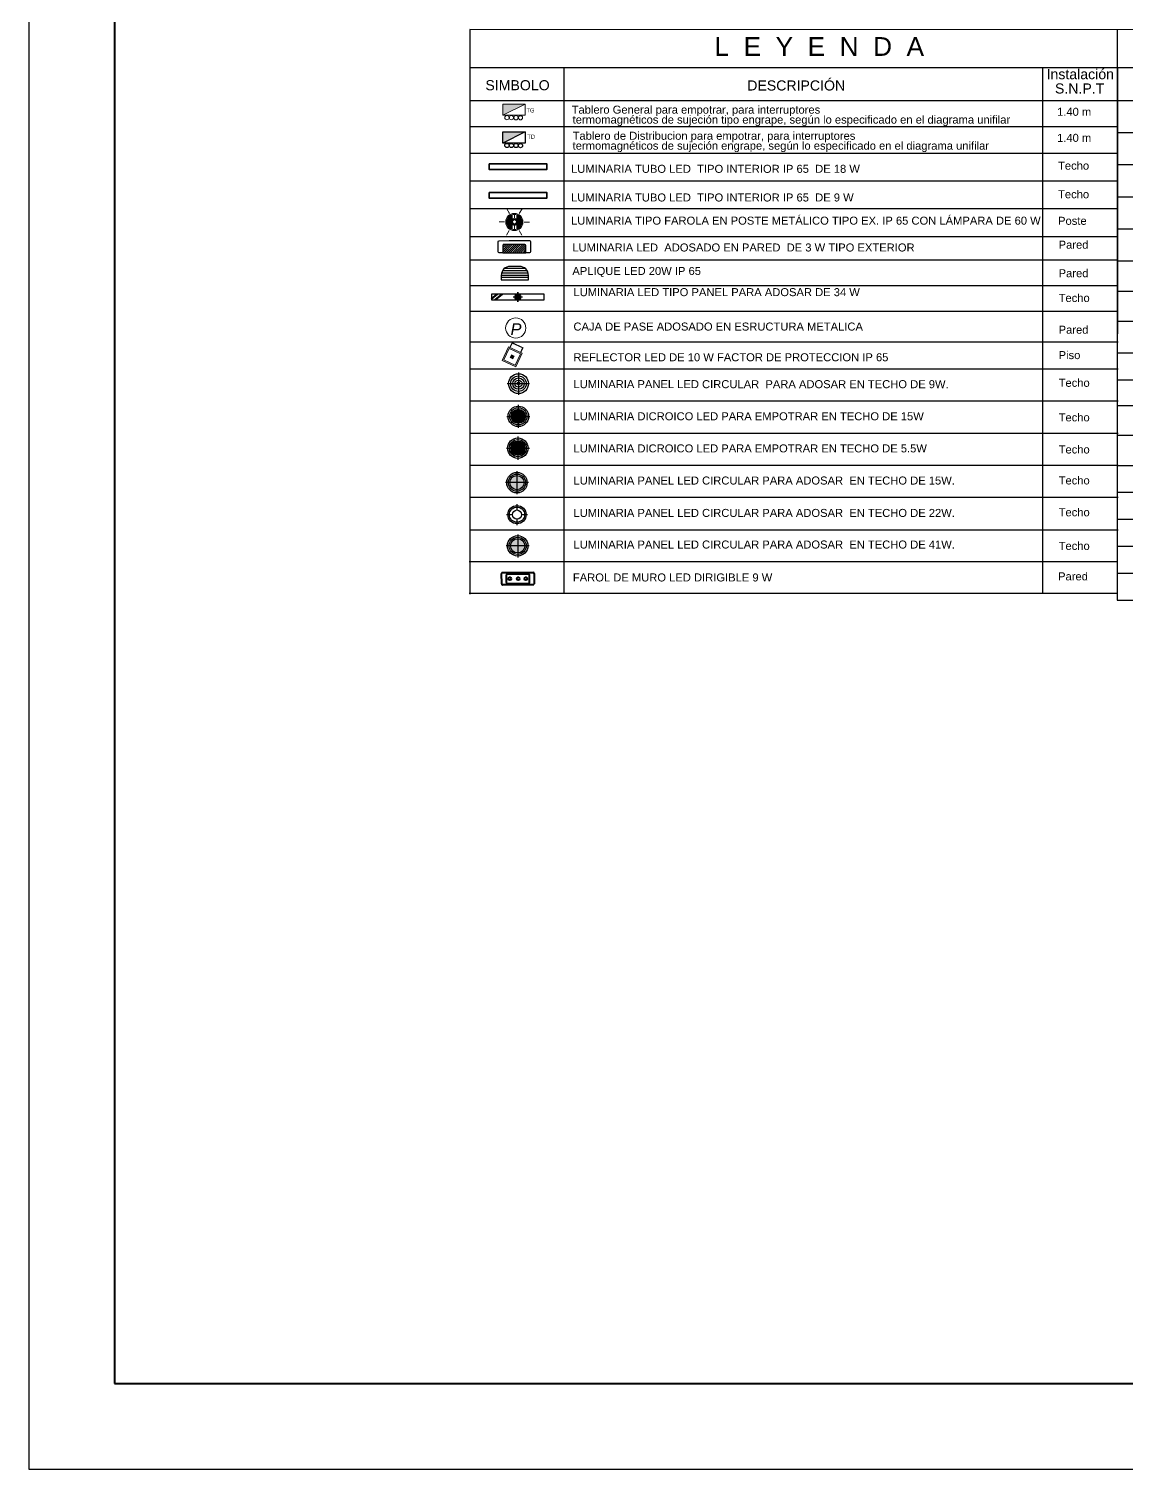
# Model space of a CAD drawing. Header units: feet. Extents: x 2 to 125, y -24 to 93.
# Drawn here: x 71.79 to 83.31, y 27.47 to 42.59 of the extents above; entities that cross this region are included whole.
import ezdxf
from ezdxf.enums import TextEntityAlignment as Align
from ezdxf.lldxf.tags import DXFTag

# ---------------------------------------------------------------- set-up
doc = ezdxf.new("R2010")
doc.units = ezdxf.units.FT
doc.header["$MEASUREMENT"] = 0
doc.set_wipeout_variables(frame=1)
for name, pattern in [('CONTINUA', [0]), ('HIDDEN2', [0.1875, 0.125, -0.0625]), ('TRAZOS2', [0.375, 0.25, -0.125])]:
    doc.linetypes.add(name, pattern=pattern)
for name, color, linetype in [('.', 40, 'Continuous'), ('ALUMBRADO', 1, 'Continuous'), ('IE-LEYENDA', 142, 'Continuous'), ('RED DE HUMO', 32, 'ACI')]:
    doc.layers.add(name, color=color, linetype=linetype)
for name, color, linetype, lineweight in [('A-DOOR', 31, 'Continuous', 18), ('alumbrado exterior', 3, 'Continuous', 15), ('Capa1', 7, 'Continuous', 5), ('ROTULO', 253, 'Continuous', 0), ('TOMACORRIENTE', 5, 'HIDDEN2', 30)]:
    doc.layers.add(name, color=color, linetype=linetype, lineweight=lineweight)
doc.styles.add('ESC50', font='ariali.ttf', dxfattribs={"height": 0.05})
doc.styles.add('style1', font='arial.ttf')
tags = doc.linetypes.add('ACI', pattern='A,0.5,-0.2,["ACI",Standard,S=0.1,R=0,X=-0.1,Y=-0.05],-0.25', length=0.95).pattern_tags.tags
tags[6] = DXFTag(74, 10)

# ---------------------------------------------------------------- blocks, each defined once
blk = doc.blocks.new('TD ALUMBRADO 1')
at = {"layer": 'ALUMBRADO'}
h = blk.add_hatch(color=256, dxfattribs=at)
h.dxf.hatch_style = 1
h.paths.add_polyline_path([(0.2500000000000001, 0.25), (-0.25, 3.061616997868383e-17), (-0.25, 0.2500000000000001)])
at = {"layer": 'ALUMBRADO', "color": 5}
for points in [[(0.2500000000000001, 0.25), (-0.25, 3.061616997868383e-17), (-0.25, 0.2500000000000001), (0.2500000000000001, 0.25)], [(0.2500000000000001, 0.25), (0.25, -3.061616997868383e-17), (-0.25, 3.061616997868383e-17), (-0.25, 0.2500000000000001), (0.2500000000000001, 0.25)]]:
    blk.add_lwpolyline(points, dxfattribs=at)
for centre in [(-0.1581388201357186, -0.05472760754287263), (-0.05658000578159773, -0.05562507062609256), (0.04497880857252311, -0.05652253370976724), (0.146537622926644, -0.05741999679253242)]:
    blk.add_circle(centre, 0.04729619983800148, dxfattribs=at)
blk = doc.blocks.new('ADOSADO')
at = {"layer": 'ALUMBRADO'}
for points in [[(-0.1107146317241641, 0.08499999999999998), (-0.06483975131651099, 0.08499999999999998)], [(0.005000000000113483, 0.2007146317242774), (0.005000000000113483, 0.1548397513166244)], [(0.005000000000113566, 0.01516024868337529), (0.005000000000113441, -0.03071463172427769)], [(0.07483975131673803, 0.08499999999999973), (0.120714631724391, 0.08499999999999971)]]:
    blk.add_lwpolyline(points, dxfattribs=at)
blk.add_circle((0.00500000000011358, 0.08499999999999996), 0.06983975131662451, dxfattribs=at)
at = {"color": 1}
blk.add_wipeout([(-0.6299999999998819, 0.01500000000002788), (0.640000000000109, 0.015000000000027436), (0.6400000000001089, 0.15499999999997272), (-0.6299999999998819, 0.15499999999997316)], dxfattribs=at).dxf.layer = 'ALUMBRADO'
at = {"layer": 'ALUMBRADO', "linetype": 'TRAZOS2'}
h = blk.add_hatch(color=256, dxfattribs=at)
h.dxf.hatch_style = 1
edge = h.paths.add_edge_path()
edge.add_arc((0.005000000000108917, 0.08499999999999885), 0.06983975131662451, 0, 360)
at = {"layer": 'ALUMBRADO', "color": 1}
blk.add_lwpolyline([(-0.629999999999882, 0.01500000000000579), (0.640000000000114, 0.01500000000000555), (0.640000000000114, 0.1549999999999635), (-0.629999999999882, 0.1549999999999637)], close=True, dxfattribs=at)
at = {"layer": 'ALUMBRADO', "lineweight": 50}
for points in [[(-0.4959400231371236, 0.1549999999999637), (-0.629999999999882, 0.0409008098939604)], [(-0.3793544383481733, 0.1549999999999637), (-0.5438463750862044, 0.01500000000000577)]]:
    blk.add_lwpolyline(points, dxfattribs=at)
at = {"layer": 'ALUMBRADO'}
for points in [[(-0.1107146317241645, 0.08499999999999887), (-0.06483975131651243, 0.08499999999999887)], [(0.005000000000108931, 0.154839751316606), (0.005000000000108931, 0.2007146317242723)], [(0.00500000000010889, -0.03071463172427458), (0.005000000000108903, 0.0151602486833633)], [(0.07483975131674447, 0.08499999999999884), (0.1207146317243966, 0.08499999999999883)]]:
    blk.add_lwpolyline(points, dxfattribs=at)
blk.add_circle((0.005000000000108917, 0.08499999999999885), 0.06983975131662451, dxfattribs=at)
blk = doc.blocks.new('*U126')
at = {"color": 2}
blk.add_lwpolyline([(-6.938893903907228e-18, -0.07058197215089557), (0, 0.07058197215089557)], dxfattribs=at)
blk = doc.blocks.new('*U127')
at = {"color": 0, "linetype": 'ByBlock', "lineweight": -2, "transparency": 16777216}
blk.add_blockref('*U126', (-0.03698911836055317, 1.246226080573407), dxfattribs=at)
for p, rotation in [((-0.3256467883330222, 0.7540830825691167), 120), ((-0.3233873995355707, 1.083482873302389), 59.99999999999999), ((0.2448903852195616, 0.7501697063778788), 239.9999999999999), ((0.2471497740170132, 1.079569497111151), 299.9999999999999), ((-0.04150789595545606, 0.5874264991068616), 180)]:
    blk.add_blockref('*U126', p, dxfattribs=dict(at, rotation=rotation))
blk = doc.blocks.new('A$C0124305E')
at = {"color": 114, "lineweight": 0}
blk.add_wipeout([(0.002259388797451344, 0.2974922509032759), (0.04919605317039201, 0.2977227911339744), (0.08292106847715121, 0.2865621955450325), (0.11839121383377313, 0.2740706199810229), (0.1539976485676788, 0.2559254111682573), (0.18184904169248217, 0.23698233576509187), (0.2078566014381611, 0.21445871207274358), (0.24765973544193037, 0.1663586355381219), (0.26818501571173625, 0.1299030982247693), (0.28013500261899266, 0.10058739425478003), (0.2945246177705546, 0.03622069944100992), (0.29540829923535605, -0.01645684611703746), (0.29000921076599734, -0.05484589053523525), (0.2810524736428836, -0.08790021472502657), (0.2733679060593618, -0.10828855968393192), (0.2622875822262859, -0.13170341902162414), (0.24915738709432572, -0.15407962198313718), (0.23549807505962272, -0.1733972486374457), (0.2154378858937381, -0.19680027139593587), (0.2029446121138473, -0.20914497249708502), (0.17442354118536726, -0.23250869371228478), (0.15283950026194904, -0.24662393790459308), (0.12581325504863008, -0.2607929317854478), (0.11393023014560565, -0.26593719428982876), (0.1010109838123547, -0.2708412273608071), (0.07614605580074951, -0.2783895539866148), (0.0491960523658377, -0.28394366091530104), (0.003696052543818784, -0.2875042208656666), (-0.0418039477972555, -0.2875042208656666), (-0.08515399630674976, -0.27368310205197327), (-0.11230043526882613, -0.26352063528968445), (-0.13623710835338143, -0.2518601347187806), (-0.16505111870988137, -0.23391977539042835), (-0.18998444856239796, -0.214193895556891), (-0.21762564936032622, -0.18624478734216704), (-0.23624452284261963, -0.16229071249970406), (-0.257981615259147, -0.12569870496197671), (-0.2771292845782803, -0.07681730068949022), (-0.28512379851454195, -0.04125726005906716), (-0.2888039474561811, 0.004995779134333356), (-0.2864663843167065, 0.041901201976533686), (-0.2815846093974876, 0.06958056002217128), (-0.2662576930893532, 0.11760672539898687), (-0.2464341667222063, 0.15662401994035935), (-0.20979998656208107, 0.2049349981137326), (-0.17824563524122822, 0.23402300949336385), (-0.1520769901080107, 0.2525659897473861), (-0.11589060588587258, 0.2719326277064633), (-0.04180394659011475, 0.29393521929232236)], dxfattribs=at).dxf.layer = 'Capa1'
at = {"layer": 'Capa1', "lineweight": 0, "true_color": 0xfecc66}
h = blk.add_hatch(color=31, dxfattribs=at)
edge = h.paths.add_edge_path()
edge.add_line((0.04919605288887385, 0.08599072657525564), (0.04919605304021379, 0.1951076067984107))
edge.add_ellipse((0, 0), major_axis=(0.1422800581706495, 0.1422800581706495), ratio=0.9999999984486516, start_angle=239.15203313530708, end_angle=390.84796677580715, ccw=False)
edge.add_line((0.04919605243485414, -0.1951076067984103), (0.049196052661864, -0.07599916709586974))
edge.add_line((0.04919605266186411, -0.07599916709586974), (0.04919605326722376, -0.0514901673421263))
edge.add_ellipse((0, 0), major_axis=(0.05035617673200633, 0.05035617673200633), ratio=0.999999992103755, start_angle=268.6947537270187, end_angle=361.305247230614)
edge.add_line((0.04919605281320394, 0.05149016855284572), (0.04919605288887391, 0.08599072657525542))
edge = h.paths.add_edge_path()
edge.add_line((-0.04180394772556617, -0.05765343829989433), (-0.04180394772556617, -0.07599916588515043))
edge.add_line((-0.04180394772556617, -0.07599916588515043), (-0.04180394780123614, -0.1968239310197533))
edge.add_ellipse((0, 0), major_axis=(0.1422800582034076, 0.1422800582034076), ratio=0.9999999980777246, start_angle=56.991011694615906, end_angle=213.0089881952459, ccw=False)
edge.add_line((-0.04180394704453649, 0.1968239310197534), (-0.04180394749855626, 0.08599072657525564))
edge.add_line((-0.0418039474985562, 0.08599072657525564), (-0.04180394757422617, 0.05765343829989455))
edge.add_ellipse((0, 0), major_axis=(0.05035617640502815, 0.05035617640502815), ratio=0.9999999986875031, start_angle=80.94550216335915, end_angle=189.0544977614403)
at = {"layer": 'Capa1', "color": 114, "lineweight": 0}
for p, q in [((-0.04180394757422623, 0.03389166910201324), (-0.0418039474985562, 0.08599072657525564)), ((0.003696052695158825, 0.09789589457213876), (0.003696052846498765, 0.2271843240596353)), ((0.04919605288887385, 0.08599072657525564), (0.04919605281320394, 0.03389166789129394)), ((-0.04180394772556617, -0.07599916588515043), (-0.04180394764989614, -0.02390010962262745)), ((0.003696052392479054, -0.08790433509275308), (0.003696052241139114, -0.2271843240596353)), ((0.04919605394825333, -0.02390010841190815), (0.04919605387258341, -0.07599916588515043))]:
    blk.add_line(p, q, dxfattribs=at)
for centre, radius in [((0, 0), 0.2272143878100906), ((0, 0), 0.2012143878100906), ((0, 0), 0.07121438781006095), ((0.003696052543818884, 0.004995779134333134), 0.05390011509880426)]:
    blk.add_circle(centre, radius, dxfattribs=at)
for start, end in [(60.67431455134843, 119.3256852626295), (240.6743145513485, 299.3256852626295)]:
    blk.add_arc((0.003696052543818884, 0.004995779134333134), 0.09290011509880426, start, end, dxfattribs=at)
at = {"rotation": 89.99999999999999}
blk.add_blockref('*U127', (0.9168262898401341, 0.03924850715800443), dxfattribs=at)
blk = doc.blocks.new('LUM PARED')
at = {"layer": 'ALUMBRADO'}
h = blk.add_hatch(dxfattribs=at)
h.set_pattern_fill('ANSI31', color=5, scale=2.5)
h.set_pattern_definition([(45, (0, 0.8839698251096024), (-0.2209708691207961, 0.2209708691207961), [])])
edge = h.paths.add_edge_path()
edge.add_line((-2.468195450446842, 0), (2.468195450446842, 0))
edge.add_line((2.468195450446842, 0), (2.468195450446842, 1.567939650219216))
edge.add_arc((2.268195450446854, 1.567939650219216), 0.1999999999999886, 0, 90)
edge.add_line((2.268195450446854, 1.767939650219205), (-2.268195450446854, 1.767939650219205))
edge.add_arc((-2.268195450446854, 1.567939650219216), 0.1999999999999886, 90, 180)
edge.add_line((-2.468195450446842, 1.567939650219216), (-2.468195450446842, 0))
at = {"layer": 'ALUMBRADO', "color": 5}
for points in [[(-1.077558463617265, 1.767939650219205), (-2.268195450446854, 1.767939650219205, 0.414213562373095), (-2.468195450446842, 1.567939650219216), (-2.468195450446842, 0), (-3.250369740128178, 0, -0.414213562373095), (-3.450369740128167, 0.1999999999999886), (-3.450369740128167, 2.407037934424636, -0.414213562373095), (-3.250369740128178, 2.607037934424625), (-1.107544794738601, 2.607037934424625), (3.250369740128178, 2.607037934424625, -0.414213562373095), (3.450369740128167, 2.407037934424636), (3.450369740128167, 0.1999999999999886, -0.414213562373095), (3.250369740128178, 0), (2.468195450446842, 0), (2.468195450446842, 1.567939650219216, 0.414213562373095), (2.268195450446854, 1.767939650219205)], [(-2.468195450446842, 0), (2.468195450446842, 0), (2.468195450446842, 1.567939650219216, 0.414213562373095), (2.268195450446854, 1.767939650219205), (-2.268195450446854, 1.767939650219205, 0.414213562373095), (-2.468195450446842, 1.567939650219216)]]:
    blk.add_lwpolyline(points, format="xyb", close=True, dxfattribs=at)
blk = doc.blocks.new('LED')
at = {"layer": 'ALUMBRADO'}
h = blk.add_hatch(color=256, dxfattribs=at)
h.dxf.hatch_style = 1
edge = h.paths.add_edge_path(flags=17)
edge.add_arc((0, 0), 0.1346349623606796, 0, 360)
edge = h.paths.add_edge_path()
edge.add_arc((0, 0), 0.1617757544291456, 0, 360)
for points in [[(-0.1848241024424624, 0), (-0.08244033697331493, 0)], [(0, 0.1848241024424624), (0, 0.08244033697331493)], [(0.08244033697331493, 0), (0.1848241024424624, 0)], [(0, -0.08244033697331493), (0, -0.1848241024424624)]]:
    blk.add_lwpolyline(points, dxfattribs=at)
at = {"layer": 'ALUMBRADO', "linetype": 'CONTINUA', "ltscale": 0.003}
for radius in [0.1617757544291456, 0.1346349623606796, 0.08244033697331495]:
    blk.add_circle((0, 0), radius, dxfattribs=at)
blk = doc.blocks.new('LED PASILLO')
at = {"layer": 'ALUMBRADO'}
h = blk.add_hatch(color=202, dxfattribs=at)
h.dxf.hatch_style = 1
edge = h.paths.add_edge_path()
edge.add_line((0, 0.1375511748460667), (0, -0.1375511748460667))
edge.add_line((-0.1375511748460667, 0), (0.1375511748460667, 0))
edge = h.paths.add_edge_path()
edge.add_line((-4.547473508864641e-13, 0), (0, 0.0845485156110044))
edge.add_arc((0, 2.273736754432321e-13), 0.08454851561089072, 90, 180)
edge.add_line((-0.0845485156110044, 2.273736754432321e-13), (-4.547473508864641e-13, 0))
edge = h.paths.add_edge_path()
edge.add_line((0.08454851561077703, 0), (-4.547473508864641e-13, 0))
edge.add_line((-4.547473508864641e-13, 0), (0, -0.08454851561066334))
edge.add_arc((0, 2.273736754432321e-13), 0.08454851561089072, 270, 359.9999999998459)
at = {"layer": 'ALUMBRADO', "color": 202}
for points in [[(-0.1375511748460667, 0), (0.1375511748460667, 0)], [(0, 0.1375511748460667), (0, -0.1375511748460667)]]:
    blk.add_lwpolyline(points, dxfattribs=at)
for radius in [0.1222244454256497, 0.1028454190172301, 0.08454851561067347]:
    blk.add_circle((0, 0), radius, dxfattribs=at)
blk = doc.blocks.new('LED SUM')
at = {"layer": 'ALUMBRADO', "color": 44}
for p, q in [((-0.1375511748460667, 0), (0.1375511748461804, 0)), ((0, 0.1375511748460667), (0, -0.1375511748460667))]:
    blk.add_line(p, q, dxfattribs=at)
for radius in [0.1222244454256497, 0.09603158152843108, 0.06983871763121244, 0.04364585373399379, 0.01745298983677515]:
    blk.add_circle((0, 0), radius, dxfattribs=at)
blk = doc.blocks.new('LED CENTRAL')
at = {"layer": 'ALUMBRADO'}
h = blk.add_hatch(color=5, dxfattribs=at)
h.dxf.hatch_style = 1
edge = h.paths.add_edge_path()
edge.add_arc((0, 0), 0.08454851561067347, 0, 360)
at = {"layer": 'ALUMBRADO', "color": 5}
for points in [[(-0.1375511748460667, 0), (0.1375511748461804, 0)], [(0, 0.1375511748460667), (0, -0.1375511748460667)]]:
    blk.add_lwpolyline(points, dxfattribs=at)
for radius in [0.1222244454256497, 0.1028454190172301, 0.08454851561067347]:
    blk.add_circle((0, 0), radius, dxfattribs=at)
blk = doc.blocks.new('LUM PARED 20 W')
at = {"layer": 'ALUMBRADO', "color": 6}
blk.add_lwpolyline([(-0.05000000000001137, -0.1499999999999999), (0.05000000000001137, -0.1499999999999999, 0.414213562373095), (0.1500000000000057, -0.04999999999999982), (0.1500000000000057, 0), (-0.1500000000000057, 0), (-0.1500000000000057, -0.04999999999999982, 0.414213562373095)], format="xyb", close=True, dxfattribs=at)
for points in [[(-0.1500000000000057, -0.02499999999999991), (0.1500000000000057, -0.02499999999999991)], [(-0.1500000000000057, -0.04999999999999982), (0.1500000000000057, -0.04999999999999982)], [(-0.1468245836551887, -0.07499999999999973), (0.1468245836551603, -0.07499999999999973)], [(-0.1366025403784477, -0.09999999999999964), (0.1366025403784192, -0.09999999999999964)], [(-0.1161437827766463, -0.1249999999999996), (0.1161437827765894, -0.1249999999999996)]]:
    blk.add_lwpolyline(points, dxfattribs=at)
blk = doc.blocks.new('CAJ A DE PASO EMT')
at = {"layer": 'alumbrado exterior'}
blk.add_circle((0, 0), 0.2018504002154765, dxfattribs=at)
at = {"layer": 'IE-LEYENDA', "color": 7, "style": 'ESC50'}
blk.add_text('P', height=0.2348892726867098, dxfattribs=at).set_placement((0.005606623600897365, -0.1395406398356158), align=Align.CENTER)
blk = doc.blocks.new('REFLECTOR DE 10W')
at = {"layer": '.', "true_color": 0xf8d731}
h = blk.add_hatch(color=40, dxfattribs=at)
h.dxf.hatch_style = 1
h.paths.add_polyline_path([(-0.05064062662694369, 0.07500000000000284), (-0.2006406266269209, 0.07500000000000284), (-0.2006406266268641, -0.07499999999998865), (-0.05064062662694369, -0.07499999999999574)])
h.paths.add_polyline_path([(-0.06254751661577984, -0.06309311001115958), (-0.1887337366380279, -0.06309311001115248), (-0.1887337366380848, 0.06309311001116669), (-0.06254751661577984, 0.06309311001116669)], flags=16)
h.paths.add_polyline_path([(-0.1111876031453107, 0.0144530234816429), (-0.1111876031453107, -0.0144530234816358), (-0.1400936501084971, -0.0144530234816287), (-0.1400936501085539, 0.0144530234816429)], flags=0)
at = {"layer": '.'}
h = blk.add_hatch(color=5, dxfattribs=at)
h.dxf.hatch_style = 1
h.paths.add_polyline_path([(-0.1400936501085539, 0.0144530234816429), (-0.1400936501084971, -0.01445302348162869), (-0.1111876031453107, -0.01445302348163579), (-0.1111876031453107, 0.0144530234816429)])
at = {"layer": 'alumbrado exterior', "color": 40, "true_color": 0xf8d731}
for points in [[(-0.2006406266269209, 0.07500000000000284), (-0.05064062662694369, 0.07500000000000284), (-0.05064062662694369, -0.07499999999999574), (-0.2006406266268641, -0.07499999999998863)], [(-0.1887337366380848, 0.06309311001116669), (-0.06254751661577984, 0.06309311001116669), (-0.06254751661577984, -0.06309311001115958), (-0.1887337366380279, -0.06309311001115248)]]:
    blk.add_lwpolyline(points, close=True, dxfattribs=at)
at = {"layer": 'alumbrado exterior', "color": 5}
blk.add_lwpolyline([(-0.1400936501085539, 0.0144530234816429), (-0.1111876031453107, 0.0144530234816429), (-0.1111876031453107, -0.0144530234816358), (-0.1400936501084971, -0.01445302348162869)], close=True, dxfattribs=at)
at = {"layer": 'alumbrado exterior'}
for points in [[(-0.05064062662694369, 0.06056938561071945), (0.003641253811963452, 0.06056938561071945), (0.003641253811963452, -0.06056938561071945), (-0.05064062662694369, -0.06056938561071945)], [(-0.05064062662694369, 0.05692813179873468), (0, 0.05692813179873468), (0, -0.05692813179874179), (-0.05064062662694369, -0.05692813179873468)]]:
    blk.add_lwpolyline(points, dxfattribs=at)
blk = doc.blocks.new('411')
at = {"layer": 'ALUMBRADO'}
h = blk.add_hatch(color=1, dxfattribs=at)
h.dxf.hatch_style = 1
edge = h.paths.add_edge_path()
edge.add_line((114.3034443857643, 245.2664994032348), (114.0733075151293, 245.2664994032348))
edge.add_line((114.1883759504468, 245.3815678385523), (114.1883759504468, 245.1514309679173))
edge = h.paths.add_edge_path()
edge.add_line((114.1883759504468, 245.2664994032351), (114.2591050111812, 245.2664994032348))
edge.add_arc((114.188375950447, 245.2664994032348), 0.07072906073429065, -1.272221872585407e-14, 89.99999999999999)
edge.add_line((114.188375950447, 245.3372284639692), (114.1883759504468, 245.2664994032351))
edge = h.paths.add_edge_path()
edge.add_line((114.1883759504468, 245.1957703425006), (114.1883759504468, 245.2664994032351))
edge.add_line((114.1883759504468, 245.2664994032351), (114.1176468897127, 245.2664994032348))
edge.add_arc((114.188375950447, 245.2664994032348), 0.07072906073429065, 180, 269.9999999998459)
at = {"layer": 'ALUMBRADO', "color": 5}
for points in [[(114.1883759504468, 245.3815678385523), (114.1883759504468, 245.1514309679173)], [(114.3034443857643, 245.2664994032348), (114.0733075151293, 245.2664994032348)]]:
    blk.add_lwpolyline(points, dxfattribs=at)
for radius in [0.1022468598208273, 0.08603533527886388, 0.07072906073410891]:
    blk.add_circle((114.1883759504468, 245.2664994032348), radius, dxfattribs=at)
blk = doc.blocks.new('d')
at = {"layer": 'ALUMBRADO'}
h = blk.add_hatch(color=1, dxfattribs=at)
h.dxf.hatch_style = 1
edge = h.paths.add_edge_path()
edge.add_arc((114.505042033893, 245.3305113601652), 0.07072906073410891, 0, 360)
at = {"layer": 'ALUMBRADO', "color": 5}
for points in [[(114.505042033893, 245.4455797954827), (114.505042033893, 245.2154429248478)], [(114.3899735985755, 245.3305113601652), (114.6201104692106, 245.3305113601652)]]:
    blk.add_lwpolyline(points, dxfattribs=at)
for radius in [0.1022468598208273, 0.08603533527886388, 0.07072906073410891]:
    blk.add_circle((114.505042033893, 245.3305113601652), radius, dxfattribs=at)
blk = doc.blocks.new('dir')
at = {"layer": 'A-DOOR', "color": 2, "lineweight": 40}
for centre in [(114.3737102061473, 247.0264823422019), (114.4555188079867, 247.0264823422019), (114.534109624733, 247.0264823422019)]:
    blk.add_circle(centre, 0.01438469898770771, dxfattribs=at)
at = {"layer": 'ALUMBRADO', "color": 5, "lineweight": 40}
for p, q in [((114.2921691925918, 246.9745601736758), (114.2915771338019, 247.0779947057388)), ((114.3008966358973, 247.0874215116156), (114.4013217767896, 247.0879963446642)), ((114.3378325841409, 247.062125622261), (114.3382531987745, 246.9886429233486)), ((114.3378325841409, 247.062125622261), (114.3382531987745, 246.9886429233486)), ((114.5597535385133, 247.0727693578812), (114.3471520862364, 247.0715524281378)), ((114.4029522053321, 247.0718718277651), (114.3471520862364, 247.0715524281378)), ((114.4013217767896, 247.0879963446642), (114.6055587967583, 247.0891653964352)), ((114.5597535385133, 247.0727693578812), (114.4029522053321, 247.0718718277651)), ((114.5696009590236, 246.9899671568734), (114.5691803443901, 247.0634498557857)), ((114.5696009590236, 246.9899671568734), (114.5691803443901, 247.0634498557857)), ((114.6149856026351, 247.0798458943397), (114.615577661425, 246.9764113622767)), ((114.5696009590236, 246.9667747307525), (114.3015959984686, 246.9652406715803)), ((114.3476800046513, 246.9793234212531), (114.5602814569282, 246.9805403509966)), ((114.3476800046513, 246.9793234212531), (114.5044813378325, 246.9802209513693)), ((114.6062581593295, 246.9669845563999), (114.5696009590236, 246.9667747307525))]:
    blk.add_line(p, q, dxfattribs=at)
for centre, radius, start, end in [((114.300950287788, 247.0780483576295), 0.009373307536463624, 90.32795719899123, 180.327957199164), ((114.3472057381271, 247.0621792741516), 0.00937330753646338, 90.32795719890336, 180.3279571989902), ((114.3472057381271, 247.0621792741516), 0.00937330753646338, 90.32795719890336, 180.3279571989902), ((114.559807190404, 247.0633962038951), 0.00937330753647751, 0.3279571988160077, 90.32795719890336), ((114.559807190404, 247.0633962038951), 0.00937330753647751, 0.3279571988160077, 90.32795719890336), ((114.6056124486489, 247.0797922424491), 0.009373307536463461, 0.3279571989902334, 90.32795719899023), ((114.3015423465779, 246.9746138255664), 0.009373307536435041, 180.327957198817, 270.3279571989913), ((114.3476263527606, 246.9886965752393), 0.00937330753647751, 180.3279571988145, 270.3279571989041), ((114.3476263527606, 246.9886965752393), 0.00937330753647751, 180.3279571988145, 270.3279571989041), ((114.5602278050375, 246.9899135049827), 0.00937330753646338, 270.3279571989041, 0.3279571989904052), ((114.5602278050375, 246.9899135049827), 0.00937330753646338, 270.3279571989041, 0.3279571989904052), ((114.6062045074388, 246.976357710386), 0.009373307536463461, 270.3279571989902, 0.3279571989902334)]:
    blk.add_arc(centre, radius, start, end, dxfattribs=at)

msp = doc.modelspace()

# ---------------------------------------------------------------- hatches: boundary and pattern name
at = {"layer": 'ROTULO'}
h = msp.add_hatch(color=5, dxfattribs=at)
h.dxf.hatch_style = 1
h.paths.add_polyline_path([(77.00185821028977, 41.8015540967244), (76.76787815421719, 41.68459080975272), (76.76788885064303, 41.80157548957618)])

# ---------------------------------------------------------------- linework, layer by layer
msp.add_lwpolyline([(71.79287766999556, 27.4690708017763), (114.7928776699956, 27.4690708017763), (114.7928776699956, 57.9690708017763), (71.79287766999556, 57.9690708017763)], close=True)
msp.add_lwpolyline([(71.79287766999556, 27.4690708017763), (114.7928776699956, 27.4690708017763), (114.7928776699956, 57.9690708017763), (71.79287766999556, 57.9690708017763)], close=True)
at = {"lineweight": 40}
msp.add_lwpolyline([(72.6928776699956, 28.36907080214883), (113.8928776699723, 28.36907080214883), (113.8928776699723, 57.06907080140377), (72.6928776699956, 57.06907080140377)], close=True, dxfattribs=at)
at = {"layer": 'A-DOOR', "color": 2, "lineweight": 35}
for points in [[(76.62332225745021, 41.17282453854774), (77.23066196996645, 41.17282453854774), (77.23066196996645, 41.11616614488872), (76.62332225745021, 41.11616614488872)], [(76.62332225745021, 40.87195190741939), (77.23066196996645, 40.87195190741939), (77.23066196996645, 40.81529351376038), (76.62332225745021, 40.81529351376038)]]:
    msp.add_lwpolyline(points, close=True, dxfattribs=at)
at = {"layer": 'IE-LEYENDA', "linetype": 'Continuous'}
for p, q in [((76.42112467554847, 42.58312174229177), (76.42117705056779, 36.65562280923753)), ((90.02548138307174, 42.58270272417471), (76.42112467554847, 42.58312174229177)), ((83.2204084362368, 36.59398099397939), (83.22056134845594, 42.58291231767781)), ((90.02547114597301, 42.18175843377847), (76.42111302456526, 42.18215373750559)), ((77.40875863564034, 42.18212503934959), (77.4087092423942, 40.4822589283408)), ((82.43432169732125, 36.66728429836679), (82.4344637124068, 42.18197900673782)), ((83.2204084362368, 36.59398099397939), (83.22330302931012, 42.18195608532403)), ((76.42110310876247, 41.84090189133256), (83.22054239805128, 41.84070431909275)), ((83.21466872376959, 41.8407044897649), (90.01977535254369, 41.84050675283397)), ((76.42109515657535, 41.56722776593078), (83.22053541047441, 41.5670301936631)), ((83.22055501417933, 41.50346817985971), (90.01993216773948, 41.50327060941089)), ((76.4210870114517, 41.28691374591442), (83.22052825336469, 41.28671617361798)), ((83.22055851271399, 41.16623158008552), (90.01992236860991, 41.16603401002304)), ((76.42114114346342, 40.99571901389899), (83.220561686311, 40.99552122431183)), ((76.42114416941646, 40.70403630165198), (83.22056366825234, 40.70383851209523)), ((83.2146788726329, 40.82899608687687), (90.01974952112766, 40.82879835099146)), ((76.4211471953695, 40.41235358801624), (83.22050592990634, 40.41239978866447)), ((77.4087092423942, 40.4822589283408), (77.40862532938372, 36.66743033072598)), ((83.21468225558735, 40.49175995491527), (90.01974091065568, 40.49156221937828)), ((76.42114975462178, 40.16565788096922), (83.22663519213347, 40.16546013304595)), ((83.214685638542, 40.15452380052642), (90.01973230018315, 40.15432606533797)), ((76.42115254722323, 39.8964687795889), (83.22662737026924, 39.89627103195828)), ((83.21468881494366, 39.8378782616191), (90.01972421543987, 39.83768052675785)), ((76.42115534201561, 39.62706849514974), (83.22661954226874, 39.62687074783105)), ((83.21466357133744, 39.52123274778339), (90.01971613069726, 39.52103501242357)), ((76.42115868712791, 39.30462085235025), (83.22661017286389, 39.3044231054008)), ((83.21466561197622, 39.18823753235995), (90.01970762850637, 39.18803979731842)), ((76.42116161705341, 39.02219458197672), (83.2266031278382, 39.02199683531509)), ((83.2144737289592, 38.90633521963485), (90.01970043084339, 38.90613747922092)), ((76.42116511558346, 38.68495844249335), (83.22659332872082, 38.68476069621808)), ((83.21446590709382, 38.63714611856258), (90.01969355778033, 38.63694837813217)), ((76.42116861411344, 38.34772230300997), (83.22658352960336, 38.34752455712109)), ((83.21466931448327, 38.32452698329571), (90.0196855758413, 38.32432924900762)), ((76.42117211264346, 38.01048616352656), (83.22670431689974, 38.01028841422958)), ((83.21467284238597, 38.00836586928453), (90.01967750346658, 38.0081681353326)), ((76.42117561117351, 37.67325002404316), (83.22682510419621, 37.67305227133811)), ((83.21467599531047, 37.72580933678613), (90.01967028909999, 37.72561160311997)), ((83.21467913035826, 37.44485485200232), (90.01966311563754, 37.44465711864869)), ((76.42117917110106, 37.33009554771489), (83.22682743588067, 37.32989779504558)), ((76.42117917110106, 37.33009554771492), (83.22667474757745, 37.32989779948225)), ((83.21468230115913, 37.16069627176485), (90.01965586036667, 37.16049853871387)), ((76.41530104460169, 36.99877745620223), (83.22041876664224, 36.99857971894899)), ((83.21471818500976, 36.87813973946713), (90.01964864600004, 36.87794200766831)), ((76.41529589197638, 36.66745919403776), (83.22041361401693, 36.66726145678452)), ((83.21472135581052, 36.59398115922966), (90.01964139072912, 36.59378342774642))]:
    msp.add_line(p, q, dxfattribs=at)
at = {"layer": 'ROTULO', "color": 5}
for points in [[(77.00185821028977, 41.8015540967244), (76.76787815421719, 41.68459080975272), (76.76788885064303, 41.80157548957618), (77.00185821028977, 41.8015540967244)], [(77.00185821028977, 41.8015540967244), (77.00184751386429, 41.68456941690087), (76.76787815421719, 41.68459080975272), (76.76788885064303, 41.80157548957618), (77.00185821028977, 41.8015540967244)]]:
    msp.add_lwpolyline(points, dxfattribs=at)
for centre in [(76.81086121551627, 41.6589777128239), (76.85838447863958, 41.65855340983278), (76.90590774176285, 41.65812910684147), (76.95343100488631, 41.65770480385052)]:
    msp.add_circle(centre, 0.02213172327217889, dxfattribs=at)

# ---------------------------------------------------------------- block references
at = {"layer": 'A-DOOR', "color": 2, "lineweight": 80, "xscale": 1.05, "yscale": 1.05, "zscale": 1.05}
for name, p in [('d', (-43.3046934252082, -219.4079409331489)), ('411', (-42.9741145057333, -220.3663827080233)), ('dir', (-43.25060118341356, -222.5595504929036))]:
    msp.add_blockref(name, p, dxfattribs=at)
at = {"layer": 'ALUMBRADO', "xscale": 0.9486477000000001, "yscale": 0.9486477000000001, "zscale": 0.9486477000000001, "rotation": 180}
msp.add_blockref('LUM PARED 20 W', (76.8940795346383, 39.95571594876579), dxfattribs=at)
at = {"layer": 'ALUMBRADO'}
for name, p, xscale, yscale, zscale in [('LED CENTRAL', (76.93056763155558, 38.52277291532668), 0.8783775000000001, 0.8783775000000001, 0.8783775000000001), ('LED', (76.91663584772364, 37.49102489413731), 0.5929048125, 0.5929048125, 0.5929048125)]:
    msp.add_blockref(name, p, dxfattribs=dict(at, xscale=xscale, yscale=yscale, zscale=zscale))
at = {"layer": 'alumbrado exterior', "xscale": 0.5249999999999999, "yscale": 0.5249999999999999, "zscale": 0.5249999999999999}
msp.add_blockref('CAJ A DE PASO EMT', (76.90350868090029, 39.45062906341072), dxfattribs=at)
at = {"layer": 'alumbrado exterior', "xscale": 1.05, "yscale": 1.05, "zscale": 1.05, "rotation": 64.76598913906687}
msp.add_blockref('REFLECTOR DE 10W', (76.92156434189303, 39.26766553065504), dxfattribs=at)
at = {"layer": 'RED DE HUMO', "xscale": 0.8518439795816827, "yscale": 0.8518439795816827, "zscale": 0.8518439795816827}
msp.add_blockref('LED SUM', (76.93215536184938, 38.86624589666575), dxfattribs=at)
at = {"layer": 'ROTULO', "xscale": 0.4679387212499983, "yscale": 0.4679387212499983, "zscale": 0.4679387212499983, "rotation": 359.9947611938667}
msp.add_blockref('TD ALUMBRADO 1', (76.88487627959677, 41.39272562617849), dxfattribs=at)
at = {"layer": 'TOMACORRIENTE', "xscale": 0.8783775000000001, "yscale": 0.8783775000000001, "zscale": 0.8783775000000001, "rotation": 270}
msp.add_blockref('LED PASILLO', (76.91631029973696, 37.8268854949489), dxfattribs=at)

# ---------------------------------------------------------------- texts
at = {"layer": 'IE-LEYENDA', "style": 'style1'}
for s, height, p in [('L  E  Y  E  N  D  A', 0.1967804421363627, (78.98922364898118, 42.3079772942047)), ('DESCRIPCIÓN', 0.1059586996118876, (79.33303650206985, 41.94418926412345)), ('Instalación ', 0.1059586996118876, (82.47485300974444, 42.06268986658776)), ('S.N.P.T', 0.1059586996118876, (82.56296630381756, 41.91272593890618)), ('Tablero General para empotrar, para interruptores', 0.08399999999999999, (77.4904792097511, 41.70128592722112)), ('1.40 m', 0.08399999999999999, (82.58488327089105, 41.67895198628344)), ('termomagnéticos de sujeción tipo engrape, según lo especificado en el diagrama unifilar', 0.08399999999999999, (77.50070985370243, 41.59673790191783)), ('Tablero de Distribucion para empotrar, para interruptores', 0.08399999999999999, (77.50070492191367, 41.42701027199361)), ('1.40 m', 0.08399999999999999, (82.58487531870517, 41.40527786088181)), ('termomagnéticos de sujeción engrape, según lo especificado en el diagrama unifilar', 0.08399999999999999, (77.5007019015158, 41.32306377651624)), ('LUMINARIA TUBO LED  TIPO INTERIOR IP 65  DE 18 W', 0.08399999999999999, (77.4838051195151, 41.07999130437531)), ('Techo', 0.08399999999999999, (82.59541810289875, 41.11321605532306)), ('LUMINARIA TUBO LED  TIPO INTERIOR IP 65  DE 9 W', 0.08399999999999999, (77.4838051195151, 40.77911867324696)), ('Techo', 0.08399999999999999, (82.59541810289875, 40.81283417373908)), ('LUMINARIA TIPO FAROLA EN POSTE METÁLICO TIPO EX. IP 65 CON LÁMPARA DE 60 W', 0.08399999999999999, (77.48385357143907, 40.53602837186182)), ('Poste', 0.08399999999999999, (82.5954665548228, 40.53414447129251)), ('LUMINARIA LED  ADOSADO EN PARED  DE 3 W TIPO EXTERIOR', 0.08399999999999999, (77.4975975266226, 40.25408331948312)), ('Pared', 0.08399999999999999, (82.60153807870341, 40.28339895356449)), ('APLIQUE LED 20W IP 65', 0.08399999999999999, (77.4975975266226, 40.00748327193213)), ('Pared', 0.08399999999999999, (82.60151383013041, 39.98403494657111)), ('LUMINARIA LED TIPO PANEL PARA ADOSAR DE 34 W ', 0.08399999999999999, (77.50920568421448, 39.78520027451758)), ('Techo', 0.08399999999999999, (82.60151383013041, 39.72432002132912)), ('CAJA DE PASE ADOSADO EN ESRUCTURA METALICA', 0.08399999999999999, (77.50919785621075, 39.42389959647163)), ('Pared', 0.08399999999999999, (82.60151383013041, 39.39086647705351)), ('REFLECTOR LED DE 10 W FACTOR DE PROTECCION IP 65', 0.08399999999999999, (77.50918028030756, 39.10145195428005)), ('Piso', 0.08399999999999999, (82.60151383013041, 39.12410358148146)), ('LUMINARIA PANEL LED CIRCULAR  PARA ADOSAR EN TECHO DE 9W.', 0.08399999999999999, (77.50918028030756, 38.81902568399128)), ('Techo', 0.08399999999999999, (82.60151383013041, 38.83329493530721)), ('LUMINARIA DICROICO LED PARA EMPOTRAR EN TECHO DE 15W', 0.08399999999999999, (77.5091704811901, 38.48178954489431)), ('Techo', 0.08399999999999999, (82.60151383013041, 38.47012681345831)), ('LUMINARIA DICROICO LED PARA EMPOTRAR EN TECHO DE 5.5W', 0.08399999999999999, (77.5091704811901, 38.14470455283733)), ('Techo', 0.08399999999999999, (82.60151383013041, 38.13304182140133)), ('LUMINARIA PANEL LED CIRCULAR PARA ADOSAR  EN TECHO DE 15W.', 0.08399999999999999, (77.50928146937164, 37.80731726290587)), ('Techo', 0.08399999999999999, (82.60163461742684, 37.80809110260759)), ('LUMINARIA PANEL LED CIRCULAR PARA ADOSAR  EN TECHO DE 22W.', 0.08399999999999999, (77.50928146937164, 37.46719745648359)), ('Techo', 0.08399999999999999, (82.60163461742684, 37.47399057678456)), ('LUMINARIA PANEL LED CIRCULAR PARA ADOSAR  EN TECHO DE 41W.', 0.08399999999999999, (77.50928146937164, 37.13536044734003)), ('Techo', 0.08399999999999999, (82.60163461742684, 37.12094356040579)), ('FAROL DE MURO LED DIRIGIBLE 9 W', 0.08399999999999999, (77.5032082068853, 36.78969045450144)), ('Pared', 0.08399999999999999, (82.59559092426147, 36.80114370124907))]:
    msp.add_text(s, height=height, rotation=359.9983351830777, dxfattribs=at).set_placement(p)
at = {"layer": 'ROTULO', "style": 'style1'}
msp.add_text('SIMBOLO', height=0.1059586996118876, rotation=359.9983351830777, dxfattribs=at).set_placement((76.5851412290767, 41.94683138796701))
at = {"layer": 'ROTULO', "color": 5, "insert": (77.05791734259208, 41.73523470446996), "char_height": 0.04379906564644823, "attachment_point": 5, "rotation": 359.998335148614, "line_spacing_factor": 1.005125552525155, "style": 'style1'}
msp.add_mtext('TG', dxfattribs=at)
at = {"layer": 'ROTULO', "color": 6, "insert": (77.06627182033067, 41.45848490125883), "char_height": 0.04379906564644823, "attachment_point": 5, "rotation": 359.998335148614, "line_spacing_factor": 1.005125552525155, "style": 'style1'}
msp.add_mtext('TD', dxfattribs=at)

# ---------------------------------------------------------------- next in the draw order: block references
at = {"layer": 'ROTULO'}
for name, p, xscale, yscale, zscale in [('A$C0124305E', (76.88862865768866, 40.56356894584317), 0.3991603265255906, 0.3991603265255906, 0.3991603265255906), ('ADOSADO', (76.92370962978605, 39.73961193110603), 0.43327659375, 0.43327659375, 0.43327659375)]:
    msp.add_blockref(name, p, dxfattribs=dict(at, xscale=xscale, yscale=yscale, zscale=zscale))

# ---------------------------------------------------------------- next in the draw order: block references
at = {"layer": 'ALUMBRADO', "xscale": 0.04920986456644831, "yscale": 0.04920986456644831, "zscale": 0.04920986456644831, "rotation": 0.3279571989697053}
msp.add_blockref('LUM PARED', (76.88894255291584, 40.24015423184277), dxfattribs=at)

doc.saveas('drawing.dxf')
